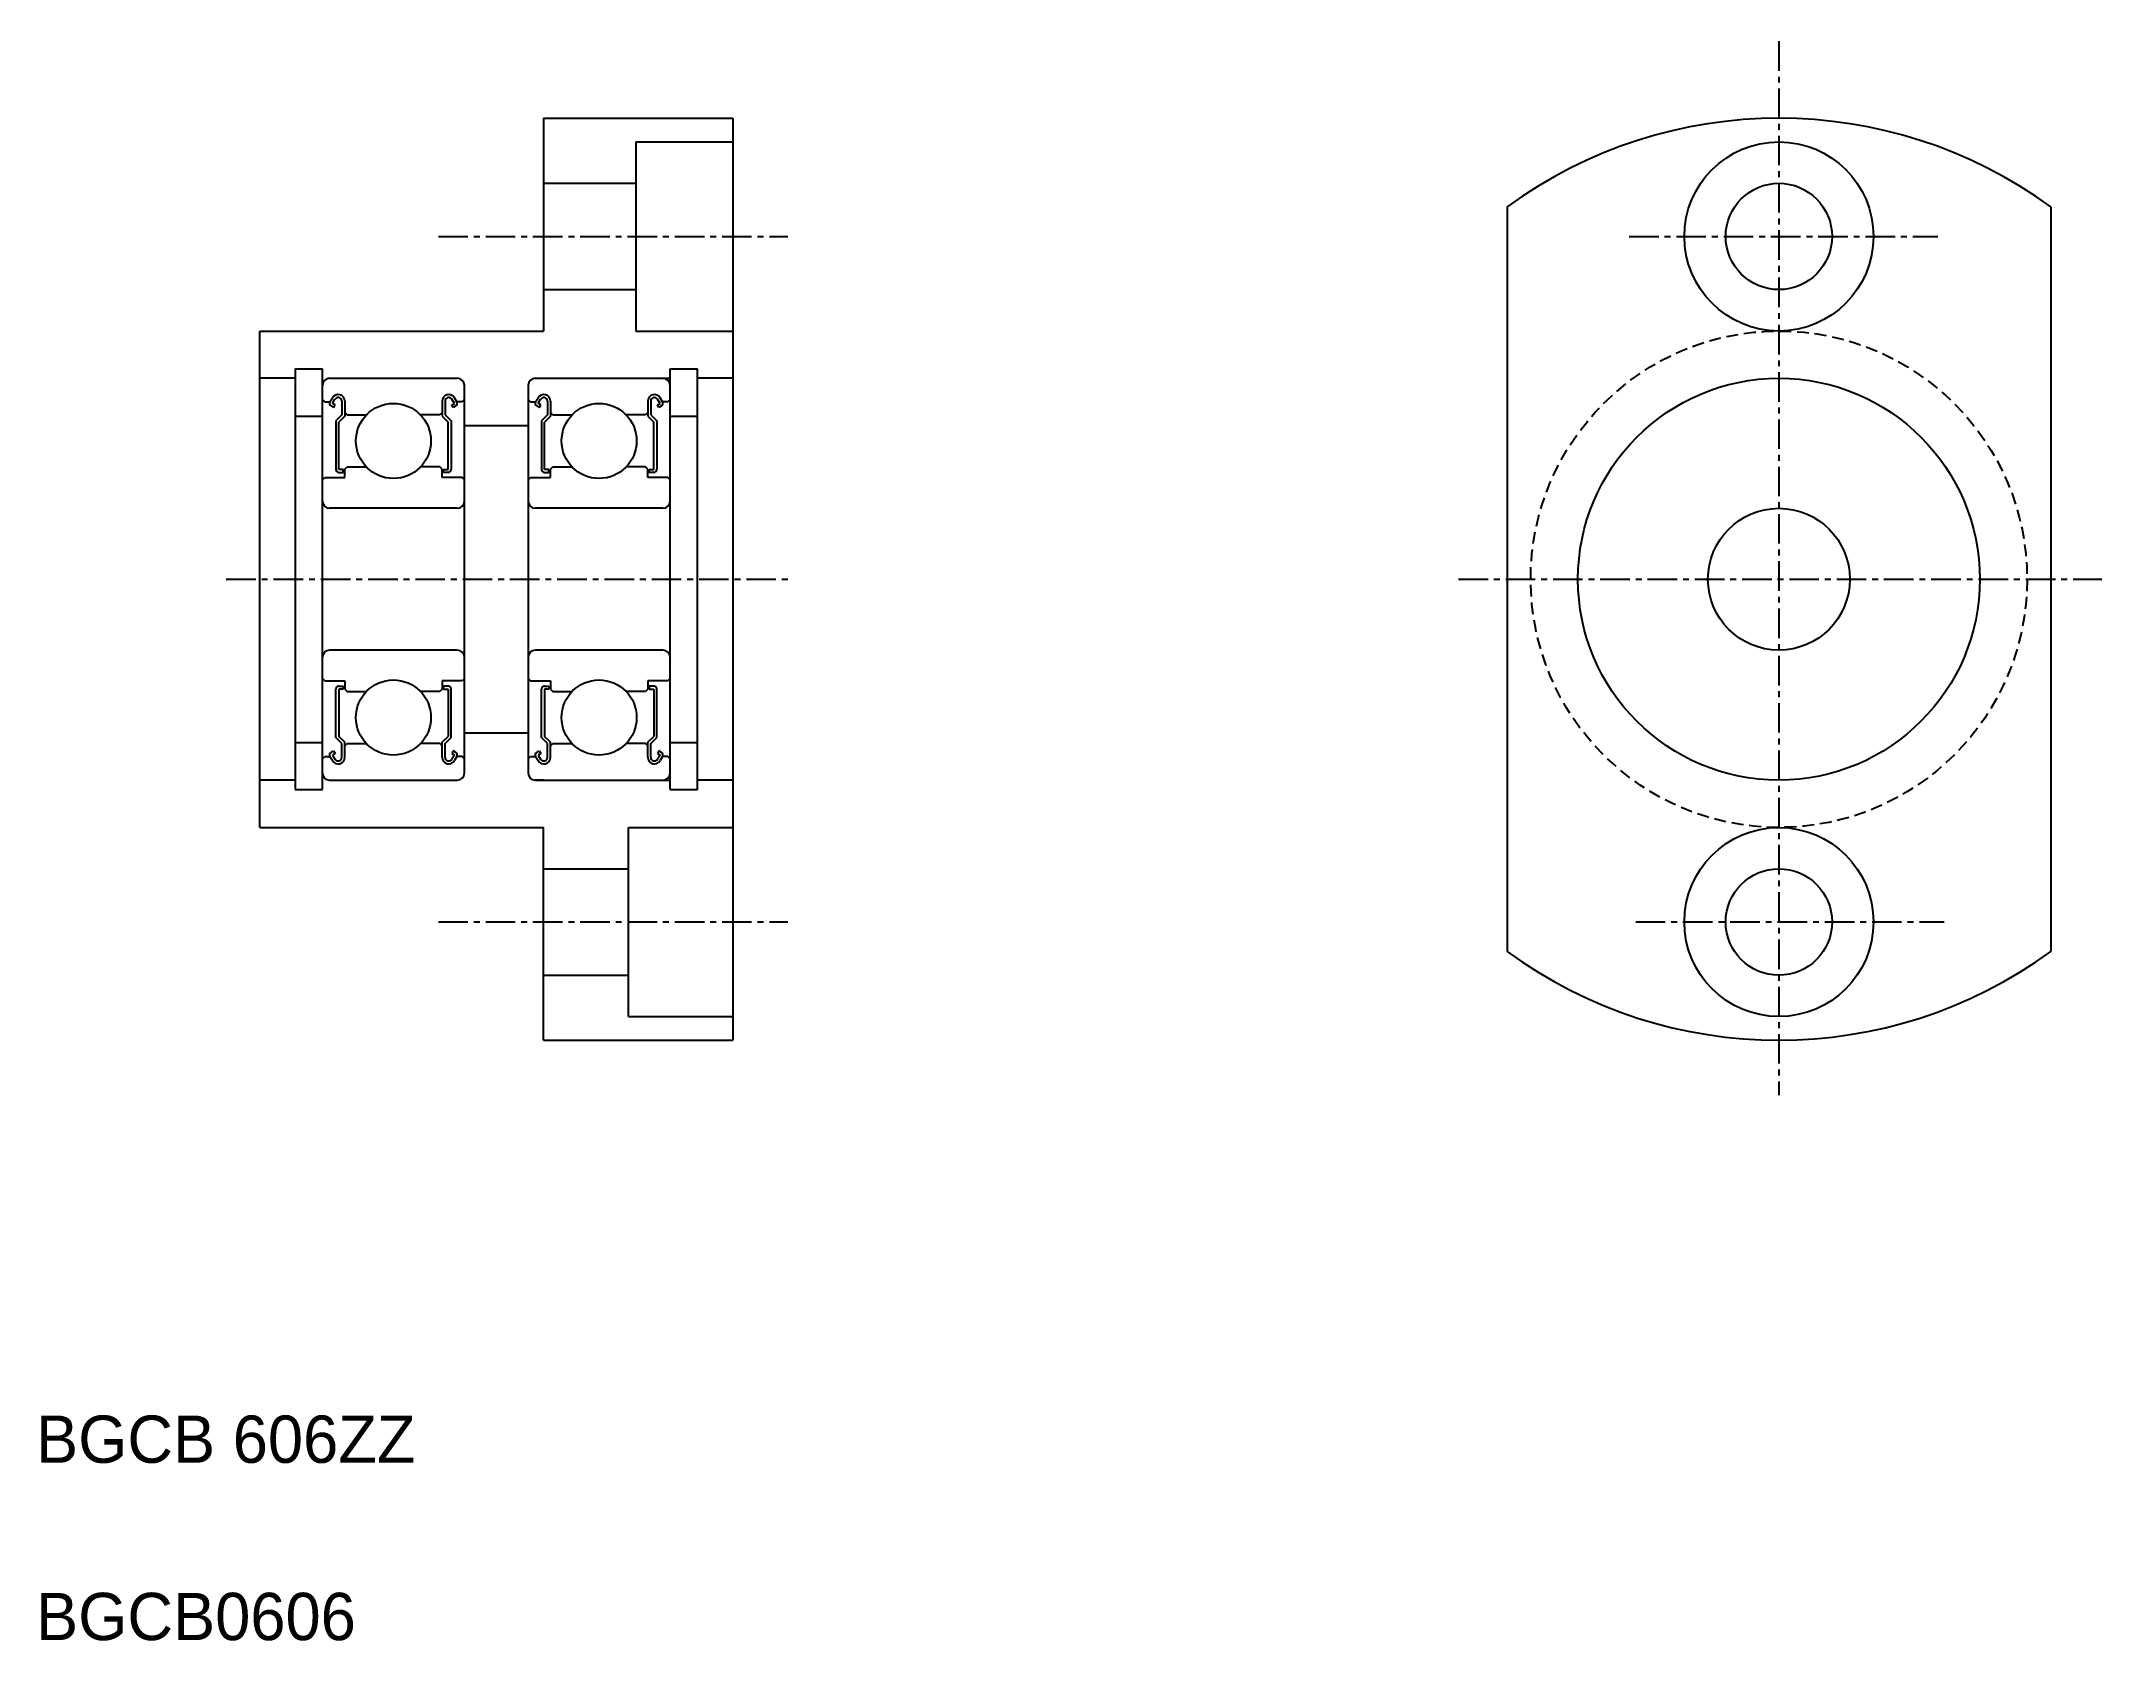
# Model space of a CAD drawing. Extents: x 119.8 to 207, y 86.1 to 153.8.
import ezdxf

# ---------------------------------------------------------------- set-up
doc = ezdxf.new("R2010")
doc.units = 0
doc.linetypes.add('CENTER', pattern=[2, 1.25, -0.25, 0.25, -0.25])
doc.linetypes.add('DASHED', pattern=[0.75, 0.5, -0.25])
doc.layers.get('0').update_dxf_attribs({"linetype": 'CONTINUOUS'})
doc.layers.add('CENTER', color=1, linetype='CENTER')

msp = doc.modelspace()

# ---------------------------------------------------------------- linework, layer by layer
for p, q in [((141.063, 150.54), (149.063, 150.54)), ((141.063, 150.54), (141.063, 141.54)), ((143.063, 150.54), (143.063, 150.54)), ((145.063, 150.54), (145.063, 150.54)), ((149.063, 150.54), (149.063, 111.54)), ((144.963, 149.54), (144.963, 141.54)), ((144.963, 149.54), (149.063, 149.54)), ((141.063, 147.79), (144.963, 147.79)), ((181.822, 146.788), (181.822, 115.292)), ((204.822, 146.788), (204.822, 115.292)), ((141.063, 143.29), (144.963, 143.29)), ((129.063, 120.54), (129.063, 141.54)), ((129.063, 141.54), (141.063, 141.54)), ((144.963, 141.54), (149.063, 141.54)), ((130.553, 139.54), (129.063, 139.54)), ((130.553, 139.94), (130.553, 122.14)), ((130.553, 139.94), (131.713, 139.94)), ((131.713, 122.14), (131.713, 139.94)), ((132.013, 139.54), (137.413, 139.54)), ((140.713, 139.54), (146.413, 139.54)), ((146.413, 122.14), (146.413, 139.94)), ((146.413, 139.94), (147.573, 139.94)), ((147.573, 122.14), (147.573, 139.94)), ((149.063, 139.54), (147.573, 139.54)), ((131.713, 138.64), (131.813, 138.54)), ((132.026, 138.54), (132.129, 138.713)), ((132.135, 138.477), (132.238, 138.65)), ((137.29, 138.477), (137.188, 138.65)), ((137.399, 138.54), (137.296, 138.713)), ((137.713, 138.64), (137.613, 138.54)), ((137.713, 122.84), (137.713, 139.24)), ((140.413, 139.24), (140.413, 122.84)), ((140.413, 138.64), (140.513, 138.54)), ((140.726, 138.54), (140.829, 138.713)), ((140.835, 138.477), (140.938, 138.65)), ((145.99, 138.477), (145.888, 138.65)), ((146.099, 138.54), (145.996, 138.713)), ((146.413, 138.64), (146.313, 138.54)), ((130.553, 137.94), (131.713, 137.94)), ((131.813, 138.54), (132.026, 138.54)), ((132.072, 138.368), (132.181, 138.305)), ((132.244, 138.414), (132.135, 138.477)), ((132.181, 138.305), (132.244, 138.414)), ((132.529, 137.99), (132.278, 137.739)), ((132.278, 137.739), (132.278, 135.685)), ((132.654, 137.938), (132.403, 137.687)), ((132.529, 138.572), (132.529, 137.99)), ((132.654, 138.572), (132.654, 137.938)), ((132.654, 138.09), (132.754, 137.99)), ((132.754, 137.99), (133.568, 137.99)), ((136.671, 137.99), (135.857, 137.99)), ((136.771, 138.09), (136.671, 137.99)), ((136.771, 138.572), (136.771, 137.938)), ((136.771, 137.938), (137.022, 137.687)), ((136.896, 138.572), (136.896, 137.99)), ((136.896, 137.99), (137.148, 137.739)), ((137.148, 137.739), (137.148, 135.685)), ((137.181, 138.414), (137.29, 138.477)), ((137.244, 138.305), (137.181, 138.414)), ((137.353, 138.368), (137.244, 138.305)), ((137.613, 138.54), (137.399, 138.54)), ((140.513, 138.54), (140.726, 138.54)), ((140.772, 138.368), (140.881, 138.305)), ((140.944, 138.414), (140.835, 138.477)), ((140.881, 138.305), (140.944, 138.414)), ((141.229, 137.99), (140.978, 137.739)), ((140.978, 137.739), (140.978, 135.685)), ((141.354, 137.938), (141.103, 137.687)), ((141.229, 138.572), (141.229, 137.99)), ((141.354, 138.572), (141.354, 137.938)), ((141.354, 138.09), (141.454, 137.99)), ((141.454, 137.99), (142.268, 137.99)), ((145.371, 137.99), (144.557, 137.99)), ((145.471, 138.09), (145.371, 137.99)), ((145.471, 138.572), (145.471, 137.938)), ((145.471, 137.938), (145.722, 137.687)), ((145.596, 138.572), (145.596, 137.99)), ((145.596, 137.99), (145.848, 137.739)), ((145.848, 137.739), (145.848, 135.685)), ((145.881, 138.414), (145.99, 138.477)), ((145.944, 138.305), (145.881, 138.414)), ((146.053, 138.368), (145.944, 138.305)), ((146.313, 138.54), (146.099, 138.54)), ((146.413, 137.94), (147.573, 137.94)), ((132.403, 135.685), (132.403, 137.687)), ((137.022, 135.685), (137.022, 137.687)), ((137.713, 137.54), (140.413, 137.54)), ((141.103, 135.685), (141.103, 137.687)), ((145.722, 135.685), (145.722, 137.687)), ((131.713, 135.24), (131.813, 135.34)), ((131.813, 135.34), (132.654, 135.34)), ((132.592, 135.685), (132.403, 135.685)), ((132.403, 135.56), (132.591, 135.56)), ((132.591, 135.56), (132.591, 135.685)), ((132.654, 135.69), (132.754, 135.79)), ((132.654, 135.34), (132.654, 135.69)), ((132.754, 135.79), (133.568, 135.79)), ((136.671, 135.79), (135.857, 135.79)), ((136.771, 135.69), (136.671, 135.79)), ((136.771, 135.34), (136.771, 135.69)), ((137.613, 135.34), (136.771, 135.34)), ((136.834, 135.685), (137.022, 135.685)), ((136.834, 135.56), (136.834, 135.685)), ((137.022, 135.56), (136.834, 135.56)), ((137.713, 135.24), (137.613, 135.34)), ((140.413, 135.24), (140.513, 135.34)), ((140.513, 135.34), (141.354, 135.34)), ((141.292, 135.685), (141.103, 135.685)), ((141.103, 135.56), (141.291, 135.56)), ((141.291, 135.56), (141.291, 135.685)), ((141.354, 135.69), (141.454, 135.79)), ((141.354, 135.34), (141.354, 135.69)), ((141.454, 135.79), (142.268, 135.79)), ((145.371, 135.79), (144.557, 135.79)), ((145.471, 135.69), (145.371, 135.79)), ((145.471, 135.34), (145.471, 135.69)), ((146.313, 135.34), (145.471, 135.34)), ((145.534, 135.56), (145.534, 135.685)), ((145.534, 135.685), (145.722, 135.685)), ((145.722, 135.56), (145.534, 135.56)), ((146.413, 135.24), (146.313, 135.34)), ((137.413, 134.04), (132.013, 134.04)), ((146.113, 134.04), (140.713, 134.04)), ((137.413, 128.04), (132.013, 128.04)), ((146.113, 128.04), (140.713, 128.04)), ((131.713, 126.84), (131.813, 126.74)), ((131.813, 126.74), (132.654, 126.74)), ((132.403, 126.52), (132.591, 126.52)), ((132.591, 126.52), (132.591, 126.394)), ((132.654, 126.74), (132.654, 126.39)), ((137.613, 126.74), (136.771, 126.74)), ((136.771, 126.74), (136.771, 126.39)), ((137.022, 126.52), (136.834, 126.52)), ((136.834, 126.52), (136.834, 126.394)), ((137.713, 126.84), (137.613, 126.74)), ((140.413, 126.84), (140.513, 126.74)), ((140.513, 126.74), (141.354, 126.74)), ((141.103, 126.52), (141.291, 126.52)), ((141.291, 126.52), (141.291, 126.394)), ((141.354, 126.74), (141.354, 126.39)), ((146.313, 126.74), (145.471, 126.74)), ((145.471, 126.74), (145.471, 126.39)), ((145.534, 126.52), (145.534, 126.394)), ((145.722, 126.52), (145.534, 126.52)), ((146.413, 126.84), (146.313, 126.74)), ((132.278, 124.341), (132.278, 126.394)), ((132.403, 126.394), (132.403, 124.393)), ((132.592, 126.394), (132.403, 126.394)), ((132.654, 126.39), (132.754, 126.29)), ((132.754, 126.29), (133.568, 126.29)), ((136.671, 126.29), (135.857, 126.29)), ((136.771, 126.39), (136.671, 126.29)), ((136.834, 126.394), (137.022, 126.394)), ((137.022, 126.394), (137.022, 124.393)), ((137.148, 124.341), (137.148, 126.394)), ((140.978, 124.341), (140.978, 126.394)), ((141.103, 126.394), (141.103, 124.393)), ((141.292, 126.394), (141.103, 126.394)), ((141.354, 126.39), (141.454, 126.29)), ((141.454, 126.29), (142.268, 126.29)), ((145.371, 126.29), (144.557, 126.29)), ((145.471, 126.39), (145.371, 126.29)), ((145.534, 126.394), (145.722, 126.394)), ((145.722, 126.394), (145.722, 124.393)), ((145.848, 124.341), (145.848, 126.394)), ((130.553, 124.14), (131.713, 124.14)), ((132.529, 124.09), (132.278, 124.341)), ((132.654, 124.142), (132.403, 124.393)), ((132.529, 123.507), (132.529, 124.09)), ((132.654, 123.507), (132.654, 124.142)), ((132.654, 123.99), (132.754, 124.09)), ((132.754, 124.09), (133.568, 124.09)), ((136.671, 124.09), (135.857, 124.09)), ((136.771, 123.99), (136.671, 124.09)), ((136.771, 124.142), (137.022, 124.393)), ((136.771, 123.507), (136.771, 124.142)), ((136.896, 124.09), (137.148, 124.341)), ((136.896, 123.507), (136.896, 124.09)), ((137.713, 124.54), (140.413, 124.54)), ((141.229, 124.09), (140.978, 124.341)), ((141.354, 124.142), (141.103, 124.393)), ((141.229, 123.507), (141.229, 124.09)), ((141.354, 123.507), (141.354, 124.142)), ((141.354, 123.99), (141.454, 124.09)), ((141.454, 124.09), (142.268, 124.09)), ((145.371, 124.09), (144.557, 124.09)), ((145.471, 123.99), (145.371, 124.09)), ((145.471, 124.142), (145.722, 124.393)), ((145.471, 123.507), (145.471, 124.142)), ((145.596, 124.09), (145.848, 124.341)), ((145.596, 123.507), (145.596, 124.09)), ((146.413, 124.14), (147.573, 124.14)), ((131.713, 123.44), (131.813, 123.54)), ((131.813, 123.54), (132.026, 123.54)), ((132.026, 123.54), (132.129, 123.366)), ((132.072, 123.711), (132.181, 123.774)), ((132.244, 123.665), (132.135, 123.602)), ((132.135, 123.602), (132.238, 123.429)), ((132.181, 123.774), (132.244, 123.665)), ((137.244, 123.774), (137.181, 123.665)), ((137.181, 123.665), (137.29, 123.602)), ((137.29, 123.602), (137.188, 123.429)), ((137.353, 123.711), (137.244, 123.774)), ((137.399, 123.54), (137.296, 123.366)), ((137.613, 123.54), (137.399, 123.54)), ((137.713, 123.44), (137.613, 123.54)), ((140.413, 123.44), (140.513, 123.54)), ((140.513, 123.54), (140.726, 123.54)), ((140.726, 123.54), (140.829, 123.366)), ((140.772, 123.711), (140.881, 123.774)), ((140.944, 123.665), (140.835, 123.602)), ((140.835, 123.602), (140.938, 123.429)), ((140.881, 123.774), (140.944, 123.665)), ((145.944, 123.774), (145.881, 123.665)), ((145.881, 123.665), (145.99, 123.602)), ((145.99, 123.602), (145.888, 123.429)), ((146.053, 123.711), (145.944, 123.774)), ((146.099, 123.54), (145.996, 123.366)), ((146.313, 123.54), (146.099, 123.54)), ((146.413, 123.44), (146.313, 123.54)), ((130.553, 122.54), (129.063, 122.54)), ((130.553, 122.14), (131.713, 122.14)), ((132.013, 122.54), (137.413, 122.54)), ((140.713, 122.54), (146.413, 122.54)), ((141.063, 122.54), (140.713, 122.54)), ((146.413, 122.14), (147.573, 122.14)), ((149.063, 122.54), (147.573, 122.54)), ((129.063, 120.54), (141.063, 120.54)), ((141.063, 111.54), (141.063, 120.54)), ((144.663, 112.54), (144.663, 120.54)), ((144.663, 120.54), (149.063, 120.54)), ((141.063, 118.79), (144.663, 118.79)), ((141.063, 114.29), (144.663, 114.29)), ((144.663, 112.54), (149.063, 112.54)), ((141.063, 111.54), (149.063, 111.54))]:
    msp.add_line(p, q)
for centre, radius in [((193.322, 145.54), 4), ((193.322, 145.54), 2.25), ((193.322, 131.04), 8.5), ((134.713, 136.89), 1.587), ((143.413, 136.89), 1.587), ((193.322, 131.04), 3), ((134.713, 125.19), 1.587), ((143.413, 125.19), 1.587), ((193.322, 116.54), 4), ((193.322, 116.54), 2.25)]:
    msp.add_circle(centre, radius)
at = {"color": 3, "linetype": 'DASHED'}
msp.add_circle((193.322, 131.04), 10.5, dxfattribs=at)
for centre, radius, start, end in [((193.322, 131.04), 19.5, 53.86119, 126.13881), ((132.013, 139.24), 0.3, 90, 180), ((137.413, 139.24), 0.3, 0, 90), ((140.713, 139.24), 0.3, 90, 180), ((146.113, 139.24), 0.3, 0, 90), ((132.373, 138.572), 0.282, 0, 150.00169), ((132.373, 138.572), 0.156, 0, 150.00191), ((137.052, 138.572), 0.282, 29.99831, 180), ((137.052, 138.572), 0.156, 29.99809, 180), ((141.073, 138.572), 0.282, 0, 150.00169), ((141.073, 138.572), 0.156, 0, 150.00191), ((145.752, 138.572), 0.282, 29.99831, 180), ((145.752, 138.572), 0.156, 29.99809, 180), ((132.135, 138.477), 0.126, 149.99264, 240.00259), ((137.29, 138.477), 0.126, 299.99741, 30.00736), ((140.835, 138.477), 0.126, 149.99264, 240.00259), ((145.99, 138.477), 0.126, 299.99741, 30.00736), ((132.403, 135.685), 0.126, 180.00005, 270.00003), ((137.022, 135.685), 0.126, 269.99997, 359.99995), ((141.103, 135.685), 0.126, 180.00005, 270.00003), ((145.722, 135.685), 0.126, 269.99997, 359.99995), ((132.013, 134.34), 0.3, 180, 270), ((137.413, 134.34), 0.3, 270, 0), ((140.713, 134.34), 0.3, 180, 270), ((146.113, 134.34), 0.3, 270, 0), ((132.013, 127.74), 0.3, 90, 180), ((137.413, 127.74), 0.3, 0, 90), ((140.713, 127.74), 0.3, 90, 180), ((146.113, 127.74), 0.3, 0, 90), ((132.403, 126.394), 0.126, 89.99997, 179.99995), ((137.022, 126.394), 0.126, 0.00005, 90.00003), ((141.103, 126.394), 0.126, 89.99997, 179.99995), ((145.722, 126.394), 0.126, 0.00005, 90.00003), ((132.135, 123.602), 0.126, 119.99741, 210.00736), ((132.373, 123.507), 0.282, 209.99831, 0), ((132.373, 123.507), 0.156, 209.99809, 0), ((137.052, 123.507), 0.282, 180, 330.00169), ((137.052, 123.507), 0.156, 180, 330.00191), ((137.29, 123.602), 0.126, 329.99264, 60.00259), ((140.835, 123.602), 0.126, 119.99741, 210.00736), ((141.073, 123.507), 0.282, 209.99831, 0), ((141.073, 123.507), 0.156, 209.99809, 0), ((145.752, 123.507), 0.282, 180, 330.00169), ((145.752, 123.507), 0.156, 180, 330.00191), ((145.99, 123.602), 0.126, 329.99264, 60.00259), ((132.013, 122.84), 0.3, 180, 270), ((137.413, 122.84), 0.3, 270, 0), ((140.713, 122.84), 0.3, 180, 270), ((146.113, 122.84), 0.3, 270, 0), ((193.322, 131.04), 19.5, 233.86119, 306.13881)]:
    msp.add_arc(centre, radius, start, end)
at = {"layer": 'CENTER', "color": 1, "linetype": 'CENTER'}
for p, q in [((193.322, 153.799), (193.322, 109.21)), ((136.615, 145.54), (151.394, 145.54)), ((186.987, 145.54), (200.039, 145.54)), ((127.641, 131.04), (151.394, 131.04)), ((179.767, 131.04), (206.982, 131.04)), ((136.615, 116.54), (151.394, 116.54)), ((187.265, 116.54), (200.317, 116.54))]:
    msp.add_line(p, q, dxfattribs=at)

# ---------------------------------------------------------------- texts
for s, p in [('BGCB 606ZZ', (119.592, 93.662)), ('BGCB0606', (119.592, 86.162))]:
    msp.add_text(s, height=2).set_placement(p)

doc.saveas('drawing.dxf')
